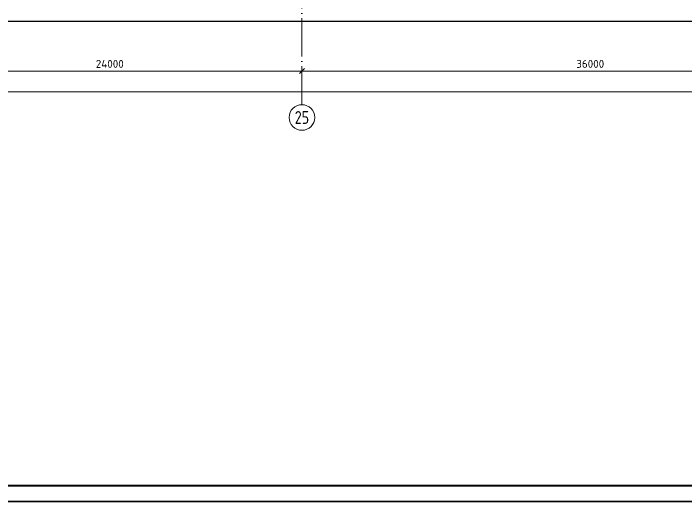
# Model space of a CAD drawing. Extents: x -50000 to 1632000, y -47600 to 308800.
# Drawn here: x 125987 to 168013, y 189500 to 220500 of the extents above; entities that cross this region are included whole.
import ezdxf
from ezdxf.enums import TextEntityAlignment as Align

# ---------------------------------------------------------------- set-up
doc = ezdxf.new("R2010")
doc.units = 0
doc.header["$MEASUREMENT"] = 0
doc.linetypes.add('ACAD_ISO04W100', pattern=[30, 24, -3, 0, -3])
doc.layers.get('Defpoints').update_dxf_attribs({"color": 6})
doc.layers.add('1', color=7, linetype='Continuous')
doc.styles.get("Standard").update_dxf_attribs({"font": 'isocpeur.ttf'})
doc.dimstyles.get("Standard").update_dxf_attribs({"dimscale": 200, "dimtxt": 2.5, "dimasz": 1.5, "dimexe": 1.5, "dimexo": 5, "dimgap": 1, "dimtad": 1, "dimtoh": 1, "dimdec": 0, "dimrnd": 10, "dimzin": 0, "dimtxsty": 'Standard', "dimblk": 'OBLIQUE', "dimcen": 1, "dimdle": 1.5, "dimclrd": 256, "dimclre": 256, "dimclrt": 256, "dimadec": 0, "dimazin": 0, "dimtfac": 1, "dimtdec": 0, "dimtix": 1, "dimtmove": 0, "dimatfit": 3, "dimldrblk": 'NONE', "dimfxl": 1, "dimtolj": 1, "dimtzin": 0, "dimlwd": 18, "dimlwe": 18, "dimarcsym": 1})

# ---------------------------------------------------------------- blocks, each defined once
blk = doc.blocks.new('_Oblique')
at = {"color": 0, "linetype": 'ByBlock', "lineweight": -2}
blk.add_line((-0.5, -0.5), (0.5, 0.5), dxfattribs=at)
blk = doc.blocks.new('*D4')
at = {"layer": '1', "linetype": 'Continuous', "lineweight": 18, "transparency": 16777216}
blk.add_line((-300, 215600), (402300, 215600), dxfattribs=at)
at = {"layer": 'Defpoints', "color": 0, "linetype": 'Continuous', "transparency": 16777216}
for p in [(0, 220000), (402000, 220000), (402000, 215600)]:
    blk.add_point(p, dxfattribs=at)
at = {"layer": '1', "linetype": 'Continuous', "lineweight": 18, "transparency": 16777216, "xscale": 300, "yscale": 300, "zscale": 300, "rotation": 180}
blk.add_blockref('_Oblique', (0, 215600), dxfattribs=at)
at = {"layer": '1', "linetype": 'Continuous', "lineweight": 18, "transparency": 16777216, "xscale": 300, "yscale": 300, "zscale": 300}
blk.add_blockref('_Oblique', (402000, 215600), dxfattribs=at)
at = {"layer": '1', "linetype": 'Continuous', "lineweight": 18, "transparency": 16777216, "insert": (201000, 216050), "char_height": 500, "attachment_point": 5}
blk.add_mtext('\\A1;402000', dxfattribs=at)
blk = doc.blocks.new('_None')
blk = doc.blocks.new('*D9')
at = {"layer": '1', "linetype": 'Continuous', "lineweight": 18, "transparency": 16777216}
blk.add_line((119700, 216900), (144300, 216900), dxfattribs=at)
at = {"layer": 'Defpoints', "color": 0, "linetype": 'Continuous', "transparency": 16777216}
for p in [(120000, 220000), (144000, 220000), (144000, 216900)]:
    blk.add_point(p, dxfattribs=at)
at = {"layer": '1', "linetype": 'Continuous', "lineweight": 18, "transparency": 16777216, "xscale": 300, "yscale": 300, "zscale": 300, "rotation": 180}
blk.add_blockref('_Oblique', (120000, 216900), dxfattribs=at)
at = {"layer": '1', "linetype": 'Continuous', "lineweight": 18, "transparency": 16777216, "xscale": 300, "yscale": 300, "zscale": 300}
blk.add_blockref('_Oblique', (144000, 216900), dxfattribs=at)
at = {"layer": '1', "linetype": 'Continuous', "lineweight": 18, "transparency": 16777216, "insert": (132000, 217350), "char_height": 500, "attachment_point": 5}
blk.add_mtext('\\A1;24000', dxfattribs=at)
blk = doc.blocks.new('*D10')
at = {"layer": '1', "linetype": 'Continuous', "lineweight": 18, "transparency": 16777216}
blk.add_line((143700, 216900), (180300, 216900), dxfattribs=at)
at = {"layer": 'Defpoints', "color": 0, "linetype": 'Continuous', "transparency": 16777216}
for p in [(144000, 220000), (180000, 220000), (180000, 216900)]:
    blk.add_point(p, dxfattribs=at)
at = {"layer": '1', "linetype": 'Continuous', "lineweight": 18, "transparency": 16777216, "xscale": 300, "yscale": 300, "zscale": 300, "rotation": 180}
blk.add_blockref('_Oblique', (144000, 216900), dxfattribs=at)
at = {"layer": '1', "linetype": 'Continuous', "lineweight": 18, "transparency": 16777216, "xscale": 300, "yscale": 300, "zscale": 300}
blk.add_blockref('_Oblique', (180000, 216900), dxfattribs=at)
at = {"layer": '1', "linetype": 'Continuous', "lineweight": 18, "transparency": 16777216, "insert": (162000, 217350), "char_height": 500, "attachment_point": 5}
blk.add_mtext('\\A1;36000', dxfattribs=at)

msp = doc.modelspace()

# ---------------------------------------------------------------- linework, layer by layer
at = {"layer": '1', "color": 78, "linetype": 'ACAD_ISO04W100', "lineweight": 18, "ltscale": 100}
msp.add_line((144000, 214800), (144000, 222000), dxfattribs=at)
at = {"layer": '1', "linetype": 'Continuous', "lineweight": 40, "flags": 128}
msp.add_lwpolyline([(-46000, 191000), (453600, 191000), (453600, 307800), (-46000, 307800)], close=True, dxfattribs=at)
at = {"layer": '1', "linetype": 'Continuous', "lineweight": 18}
msp.add_circle((144000, 214000), 800, dxfattribs=at)
at = {"layer": 'Defpoints'}
msp.add_line((1463800, 220000), (-50000, 220000), dxfattribs=at)
for points in [[(118200, 190000), (286400, 190000), (286400, 308800), (118200, 308800)], [(118200, 71200), (286400, 71200), (286400, 190000), (118200, 190000)]]:
    msp.add_lwpolyline(points, close=True, dxfattribs=at)

# ---------------------------------------------------------------- texts
at = {"layer": '1', "width": 0.8}
msp.add_text('25', height=800, dxfattribs=at).set_placement((144000, 214000), align=Align.MIDDLE_CENTER)

# ---------------------------------------------------------------- dimensions: what is measured, and where the dimension line sits
at = {"layer": '1', "linetype": 'Continuous', "lineweight": 18}
for base, p1, p2, override, picture, middle in [((402000, 215600), (0, 220000), (402000, 220000), {"dimse1": 1, "dimse2": 1, "dimsd1": 0, "dimsd2": 0}, '*D4', (201000, 216050)), ((144000, 216900), (120000, 220000), (144000, 220000), {"dimse1": 1, "dimse2": 1}, '*D9', (132000, 217350)), ((180000, 216900), (144000, 220000), (180000, 220000), {"dimse1": 1, "dimse2": 1}, '*D10', (162000, 217350))]:
    dim = msp.add_linear_dim(base=base, p1=p1, p2=p2, dimstyle='Standard', override=override, dxfattribs=at)
    dim.commit()
    dim.dimension.update_dxf_attribs({"geometry": picture, "text_midpoint": middle})

doc.saveas('drawing.dxf')
